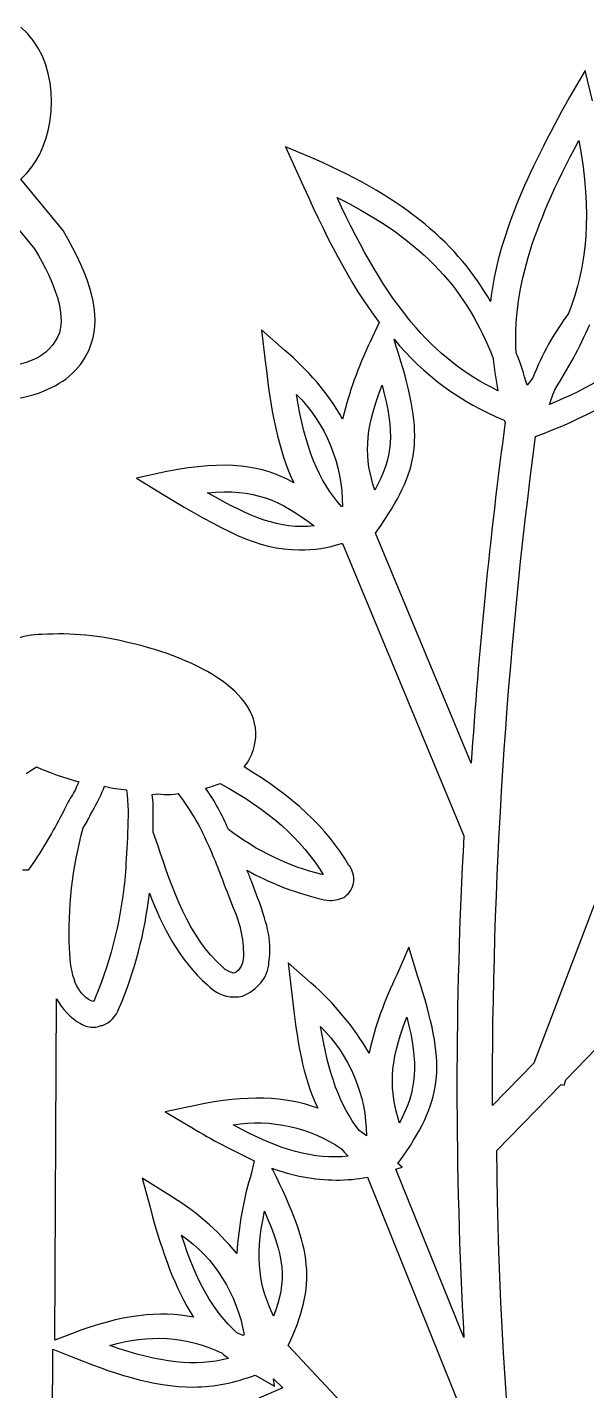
# Model space of a CAD drawing. Header units: centimetres. Extents: x 0 to 967, y -13 to 94.
# Drawn here: x 36.29 to 38.62, y 12.49 to 18.16 of the extents above; entities that cross this region are included whole.
import ezdxf

# ---------------------------------------------------------------- set-up
doc = ezdxf.new("R2010")
doc.units = ezdxf.units.CM
doc.header["$MEASUREMENT"] = 0
doc.layers.add('Picnic Basket-v2.1 v1_Picnic Basket-v2.1 v1_Picnic Basket-v1.3 v1_Picnic Basket-v1.2 v1_Picnic Basket-v1 v3_0', color=7, linetype='Continuous')

msp = doc.modelspace()

# ---------------------------------------------------------------- linework, layer by layer
at = {"layer": 'Picnic Basket-v2.1 v1_Picnic Basket-v2.1 v1_Picnic Basket-v1.3 v1_Picnic Basket-v1.2 v1_Picnic Basket-v1 v3_0'}
for p, q in [((38.6119, 17.9823), (38.5469, 17.8714)), ((38.6425, 17.8561), (38.6119, 17.9823)), ((37.3651, 17.6649), (37.4187, 17.5463)), ((37.4837, 17.6152), (37.3651, 17.6649)), ((36.4396, 17.3168), (36.2637, 17.531)), ((36.1413, 17.4583), (36.321, 17.2404)), ((37.3613, 16.8197), (37.2657, 16.9038)), ((37.2657, 16.9038), (37.281, 16.7738)), ((37.7552, 16.9344), (37.717, 16.8541)), ((37.8241, 16.8388), (37.8164, 16.8656)), ((38.3939, 16.7049), (38.3709, 16.6743)), ((36.8718, 16.3148), (36.7456, 16.2881)), ((36.7456, 16.2881), (36.8565, 16.2192)), ((37.6022, 16.1695), (37.5984, 16.1695)), ((37.7399, 16.0586), (37.7629, 16.093)), ((38.1377, 15.1025), (37.7399, 16.0586)), ((37.5984, 16.0165), (37.6022, 16.0165)), ((37.6022, 16.0165), (38.1071, 14.8003)), ((39.1894, 15.9324), (38.3977, 13.8557)), ((36.2981, 15.0681), (36.3287, 15.0872)), ((36.2866, 15.0604), (36.2981, 15.0681)), ((36.8144, 14.938), (36.8106, 14.9724)), ((36.562, 14.9036), (36.5696, 14.9189)), ((36.4396, 14.8998), (36.4281, 14.8768)), ((36.5237, 14.8348), (36.5314, 14.8462)), ((36.8335, 14.7621), (36.8144, 14.8156)), ((36.2943, 14.6588), (36.2713, 14.6588)), ((37.5219, 14.6397), (37.5181, 14.6397)), ((37.6328, 14.6741), (37.629, 14.678)), ((37.1203, 14.5709), (37.1471, 14.502)), ((37.2504, 14.5403), (37.2236, 14.6129)), ((38.5316, 13.7869), (39.2009, 14.4791)), ((37.8776, 14.3376), (37.8279, 14.2228)), ((37.9158, 14.2152), (37.8776, 14.3376)), ((37.4722, 14.1884), (37.3766, 14.2726)), ((37.3766, 14.2726), (37.3919, 14.1425)), ((36.4052, 12.7045), (36.4128, 14.1234)), ((37.1509, 14.1311), (37.1548, 14.1311)), ((36.5964, 14.0125), (36.604, 14.0125)), ((38.3977, 13.8557), (38.2256, 13.6798)), ((38.5239, 13.7639), (38.5316, 13.7869)), ((38.2447, 13.4924), (38.5125, 13.7677)), ((38.5125, 13.7677), (38.5239, 13.7639)), ((36.9903, 13.6798), (36.8641, 13.653)), ((36.8641, 13.653), (36.975, 13.588)), ((37.7017, 13.5536), (37.6711, 13.5765)), ((37.2351, 13.4503), (37.2236, 13.4006)), ((37.8317, 13.4388), (37.8547, 13.4694)), ((37.8508, 13.4235), (37.8317, 13.4388)), ((36.8794, 13.3088), (36.7685, 13.3776)), ((36.7685, 13.3776), (36.8029, 13.2514)), ((37.3116, 13.4121), (37.3077, 13.4197)), ((37.7055, 13.3815), (38.1491, 12.2838)), ((37.8241, 13.4159), (37.8508, 13.4235)), ((38.1071, 12.716), (37.8241, 13.4159)), ((36.474, 12.7313), (36.4052, 12.7045)), ((37.1892, 12.7237), (37.1624, 12.7351)), ((37.193, 12.7275), (37.1892, 12.7237)), ((36.3899, 11.5648), (36.3975, 12.6663)), ((36.3975, 12.6663), (36.4664, 12.6395)), ((38.195, 11.8096), (37.3766, 12.6816)), ((37.2389, 12.5592), (37.3192, 12.5133)), ((37.3192, 12.5133), (37.3154, 12.5439)), ((37.3154, 12.5439), (37.3536, 12.5057)), ((37.3536, 12.5057), (37.2542, 12.4636))]:
    msp.add_line(p, q, dxfattribs=at)
for points in [[(36.3249, 17.6037), (36.4243, 17.7605), (36.4205, 18.032), (36.2637, 18.162)], [(38.5469, 17.8714), (38.3671, 17.5501), (38.2486, 17.2862), (38.218, 17.0224)], [(38.3251, 16.8082), (38.3098, 17.0606), (38.3862, 17.3207), (38.5851, 17.6916)], [(38.5851, 17.6916), (38.6425, 17.3895), (38.6195, 17.1677), (38.5431, 16.9726)], [(36.2637, 17.531), (36.2866, 17.5501), (36.3057, 17.5769), (36.3249, 17.6037)], [(38.218, 17.0224), (38.0841, 17.2557), (37.8699, 17.4469), (37.4837, 17.6152)], [(37.4187, 17.5463), (37.5296, 17.2977), (37.6328, 17.095), (37.7552, 16.9344)], [(37.5793, 17.4545), (37.9503, 17.2709), (38.1224, 17.0606), (38.2294, 16.7852)], [(38.2486, 16.6514), (37.9732, 16.7852), (37.7858, 17.0109), (37.5793, 17.4545)], [(39.1703, 17.3704), (39.0058, 16.9114), (38.7916, 16.7279), (38.4627, 16.594)], [(36.5582, 16.8503), (36.5964, 16.965), (36.5582, 17.118), (36.4396, 17.3168)], [(36.321, 17.2404), (36.4128, 17.0912), (36.4472, 16.9688), (36.4243, 16.8923)], [(36.3172, 16.7814), (36.1489, 16.7049), (36.0571, 16.7891), (35.9118, 16.9497)], [(38.5431, 16.9726), (38.4819, 16.8923), (38.4321, 16.8005), (38.3939, 16.7049)], [(36.4243, 16.8923), (36.4052, 16.8426), (36.3669, 16.8005), (36.3172, 16.7814)], [(38.4857, 16.6552), (38.5392, 16.7393), (38.5889, 16.8311), (38.631, 16.9267)], [(36.3784, 16.659), (36.4625, 16.6935), (36.5314, 16.7623), (36.5582, 16.8503)], [(37.717, 16.8541), (37.6673, 16.7508), (37.629, 16.6437), (37.6022, 16.5328)], [(37.7629, 16.093), (37.9311, 16.3378), (37.9426, 16.4755), (37.8241, 16.8388)], [(37.8164, 16.8656), (37.9388, 16.7164), (38.0956, 16.6017), (38.2753, 16.529)], [(37.6022, 16.5328), (37.541, 16.6437), (37.4569, 16.7393), (37.3613, 16.8197)], [(38.2294, 16.7852), (38.2333, 16.7393), (38.2409, 16.6973), (38.2486, 16.6514)], [(38.3709, 16.6743), (38.3557, 16.7202), (38.3442, 16.7661), (38.3251, 16.8082)], [(37.281, 16.7738), (37.3039, 16.5672), (37.3345, 16.4028), (37.3995, 16.2689)], [(38.4054, 16.4602), (38.6042, 16.5367), (38.7725, 16.6208), (38.9102, 16.7508)], [(37.7361, 16.2383), (37.694, 16.3684), (37.6902, 16.4793), (37.7667, 16.6743)], [(37.7667, 16.6743), (37.8202, 16.4793), (37.8126, 16.3722), (37.7361, 16.2383)], [(36.2025, 16.617), (36.2637, 16.617), (36.3249, 16.6323), (36.3784, 16.659)], [(37.5984, 16.1695), (37.5028, 16.2766), (37.4454, 16.4143), (37.411, 16.6361)], [(37.411, 16.6361), (37.5334, 16.5137), (37.6022, 16.3454), (37.6022, 16.1695)], [(38.4627, 16.594), (38.4704, 16.617), (38.478, 16.6361), (38.4857, 16.6552)], [(38.2792, 16.5214), (38.2141, 16.0395), (38.1683, 15.5652), (38.1377, 15.1025)], [(38.2753, 16.529), (38.2753, 16.5252), (38.2753, 16.5214), (38.2792, 16.5214)], [(38.2256, 13.6798), (38.2256, 14.6091), (38.283, 15.5385), (38.4054, 16.4602)], [(37.3995, 16.2689), (37.2695, 16.3416), (37.1204, 16.3645), (36.8718, 16.3148)], [(36.8565, 16.2192), (37.1012, 16.0739), (37.2466, 15.9898), (37.4225, 15.9898)], [(37.04, 16.2269), (37.2351, 16.246), (37.3422, 16.1963), (37.4837, 16.0892)], [(37.4837, 16.0892), (37.3383, 16.0739), (37.2236, 16.1236), (37.04, 16.2269)], [(37.4225, 15.9898), (37.4837, 15.9898), (37.541, 15.9974), (37.5984, 16.0165)], [(36.3516, 15.6379), (36.2713, 15.6379), (36.191, 15.6073), (36.126, 15.5576)], [(36.715, 15.6035), (36.5964, 15.6341), (36.474, 15.6455), (36.3516, 15.6379)], [(37.2351, 15.1713), (37.2886, 15.3893), (36.998, 15.5385), (36.715, 15.6035)], [(37.193, 15.0872), (37.2121, 15.1101), (37.2274, 15.1407), (37.2351, 15.1713)], [(36.3287, 15.0872), (36.3861, 15.0642), (36.4434, 15.0413), (36.5046, 15.026)], [(37.629, 14.678), (37.5372, 14.8348), (37.3919, 14.9686), (37.193, 15.0872)], [(36.5046, 15.026), (36.497, 15.003), (36.4855, 14.9839), (36.474, 14.9648)], [(36.474, 14.9648), (36.4625, 14.9457), (36.4511, 14.9227), (36.4396, 14.8998)], [(36.5696, 14.9189), (36.5849, 14.9457), (36.6002, 14.9763), (36.6117, 15.0069)], [(36.6117, 15.0069), (36.6423, 14.9992), (36.6729, 14.9954), (36.7035, 14.9916)], [(36.7035, 14.9916), (36.7111, 14.9342), (36.7111, 14.8768), (36.7073, 14.8156)], [(36.8106, 14.9724), (36.8259, 14.9763), (36.8412, 14.9763), (36.8603, 14.9724)], [(36.8603, 14.9724), (36.8794, 14.9724), (36.8985, 14.9724), (36.9177, 14.9763)], [(36.9177, 14.9763), (36.9674, 14.9113), (37.0094, 14.8424), (37.04, 14.7697)], [(37.0324, 14.9992), (37.0515, 15.003), (37.0706, 15.0107), (37.0936, 15.0183)], [(37.128, 14.8271), (37.1012, 14.8883), (37.0706, 14.9457), (37.0324, 14.9992)], [(37.0936, 15.0183), (37.2924, 14.9113), (37.434, 14.785), (37.5219, 14.6397)], [(36.8144, 14.8501), (36.8144, 14.8807), (36.8144, 14.9074), (36.8144, 14.938)], [(36.4281, 14.8768), (36.3899, 14.808), (36.3478, 14.7315), (36.2943, 14.6588)], [(36.5314, 14.8462), (36.5429, 14.8654), (36.5505, 14.8845), (36.562, 14.9036)], [(36.8144, 14.8156), (36.8144, 14.8271), (36.8144, 14.8386), (36.8144, 14.8501)], [(36.4664, 14.3338), (36.4587, 14.4982), (36.4778, 14.6665), (36.5237, 14.8348)], [(36.7073, 14.8156), (36.7073, 14.7544), (36.6997, 14.6971), (36.6997, 14.6512)], [(37.5181, 14.6397), (37.3766, 14.6741), (37.2427, 14.7392), (37.128, 14.8271)], [(38.1071, 14.8003), (38.0688, 14.1081), (38.0688, 13.4121), (38.1071, 12.716)], [(37.1051, 14.2534), (36.9597, 14.3835), (36.8947, 14.5785), (36.8335, 14.7621)], [(37.04, 14.7697), (37.0706, 14.7047), (37.0936, 14.6397), (37.1203, 14.5709)], [(36.6997, 14.6512), (36.6844, 14.4714), (36.6423, 14.2917), (36.5735, 14.1272)], [(37.2236, 14.6129), (37.216, 14.6282), (37.2121, 14.6435), (37.2045, 14.6588)], [(37.2045, 14.6588), (37.2963, 14.6053), (37.3995, 14.567), (37.5028, 14.5403)], [(37.6367, 14.5747), (37.6558, 14.6053), (37.652, 14.6435), (37.6328, 14.6741)], [(37.5831, 14.5365), (37.6061, 14.5403), (37.6252, 14.5556), (37.6367, 14.5747)], [(36.6729, 14.0852), (36.7379, 14.2381), (36.78, 14.3988), (36.7991, 14.5632)], [(36.7991, 14.5632), (36.8526, 14.4217), (36.9215, 14.2879), (37.04, 14.1808)], [(37.2963, 14.2764), (37.3116, 14.3682), (37.281, 14.4561), (37.2504, 14.5403)], [(37.5028, 14.5403), (37.5181, 14.5365), (37.5334, 14.5326), (37.5487, 14.5326)], [(37.5487, 14.5326), (37.5602, 14.5326), (37.5716, 14.5326), (37.5831, 14.5365)], [(37.1471, 14.502), (37.1777, 14.437), (37.193, 14.3605), (37.1892, 14.2879)], [(36.5543, 14.1158), (36.497, 14.1464), (36.4702, 14.2152), (36.4664, 14.3338)], [(37.1892, 14.2879), (37.1854, 14.2649), (37.1701, 14.2305), (37.1471, 14.2305)], [(37.1471, 14.2305), (37.1318, 14.2343), (37.1165, 14.242), (37.1051, 14.2534)], [(37.1854, 14.1349), (37.2466, 14.1578), (37.2925, 14.2114), (37.2963, 14.2764)], [(37.04, 14.1808), (37.0706, 14.1502), (37.1089, 14.1311), (37.1509, 14.1311)], [(37.7131, 13.8978), (37.6481, 14.0087), (37.5678, 14.1043), (37.4722, 14.1884)], [(37.8279, 14.2228), (37.7782, 14.1196), (37.7361, 14.0087), (37.7131, 13.8978)], [(37.8547, 13.4694), (38.0229, 13.7142), (38.0344, 13.8519), (37.9158, 14.2152)], [(36.4128, 14.1234), (36.4358, 14.0813), (36.4702, 14.0431), (36.5123, 14.0202)], [(36.5658, 14.1119), (36.562, 14.1119), (36.5582, 14.1158), (36.5543, 14.1158)], [(36.5735, 14.1272), (36.5696, 14.1234), (36.5696, 14.1158), (36.5658, 14.1119)], [(37.1548, 14.1311), (37.1662, 14.1311), (37.1739, 14.1311), (37.1854, 14.1349)], [(37.3919, 14.1425), (37.411, 13.9513), (37.4378, 13.7983), (37.499, 13.6683)], [(36.604, 14.0125), (36.6346, 14.024), (36.6614, 14.0507), (36.6729, 14.0852)], [(36.5123, 14.0202), (36.5314, 14.0087), (36.5505, 14.0049), (36.5696, 14.0049)], [(36.5696, 14.0049), (36.5773, 14.0049), (36.5888, 14.0087), (36.5964, 14.0125)], [(37.6711, 13.5765), (37.5908, 13.6798), (37.5449, 13.8098), (37.5104, 14.0087)], [(37.5104, 14.0087), (37.6328, 13.8863), (37.7017, 13.7218), (37.7017, 13.5536)], [(37.8393, 13.6071), (37.7973, 13.741), (37.7935, 13.8519), (37.8699, 14.0469)], [(37.8699, 14.0469), (37.9197, 13.8519), (37.912, 13.7448), (37.8393, 13.6071)], [(37.499, 13.6683), (37.3651, 13.718), (37.2045, 13.7257), (36.9903, 13.6798)], [(37.1471, 13.5995), (37.3039, 13.6262), (37.4684, 13.588), (37.5984, 13.5)], [(36.975, 13.588), (37.0592, 13.5383), (37.1433, 13.4924), (37.2351, 13.4503)], [(37.6252, 13.4694), (37.4837, 13.4541), (37.3422, 13.4924), (37.1471, 13.5995)], [(37.5984, 13.5), (37.6061, 13.4885), (37.6137, 13.4809), (37.6252, 13.4694)], [(38.6157, 10.1574), (38.3786, 11.2512), (38.2524, 12.3718), (38.2447, 13.4924)], [(37.2236, 13.4006), (37.1892, 13.2897), (37.1701, 13.1788), (37.1624, 13.064)], [(37.3077, 13.4197), (37.3919, 13.3891), (37.4837, 13.37), (37.5755, 13.37)], [(37.3766, 12.6816), (37.4951, 12.9378), (37.4798, 13.0793), (37.3116, 13.4121)], [(37.5755, 13.37), (37.6214, 13.37), (37.6634, 13.3738), (37.7055, 13.3815)], [(37.1624, 13.064), (37.0821, 13.1635), (36.9865, 13.2438), (36.8794, 13.3088)], [(36.8029, 13.2514), (36.8526, 13.064), (36.9062, 12.9187), (36.9827, 12.8001)], [(37.3154, 12.804), (37.258, 12.9264), (37.2351, 13.0334), (37.2772, 13.24)], [(37.2772, 13.24), (37.3613, 13.0564), (37.3728, 12.9493), (37.3154, 12.804)], [(37.1624, 12.7351), (37.063, 12.8269), (36.9941, 12.9455), (36.9329, 13.1405)], [(36.9329, 13.1405), (37.0706, 13.0449), (37.1624, 12.8958), (37.193, 12.7275)], [(36.9827, 12.8001), (36.8412, 12.8269), (36.6844, 12.8116), (36.474, 12.7313)], [(36.6346, 12.6816), (36.7914, 12.7313), (36.9559, 12.7198), (37.1012, 12.651)], [(36.4664, 12.6395), (36.6346, 12.5707), (36.8106, 12.5095), (36.9827, 12.5095)], [(37.128, 12.628), (36.9903, 12.5936), (36.845, 12.6089), (36.6346, 12.6816)], [(37.1012, 12.651), (37.1089, 12.6433), (37.1203, 12.6357), (37.128, 12.628)], [(36.9827, 12.5095), (37.0706, 12.5095), (37.1548, 12.5286), (37.2389, 12.5592)]]:
    msp.add_open_spline(points, degree=3, dxfattribs=at)

doc.saveas('drawing.dxf')
